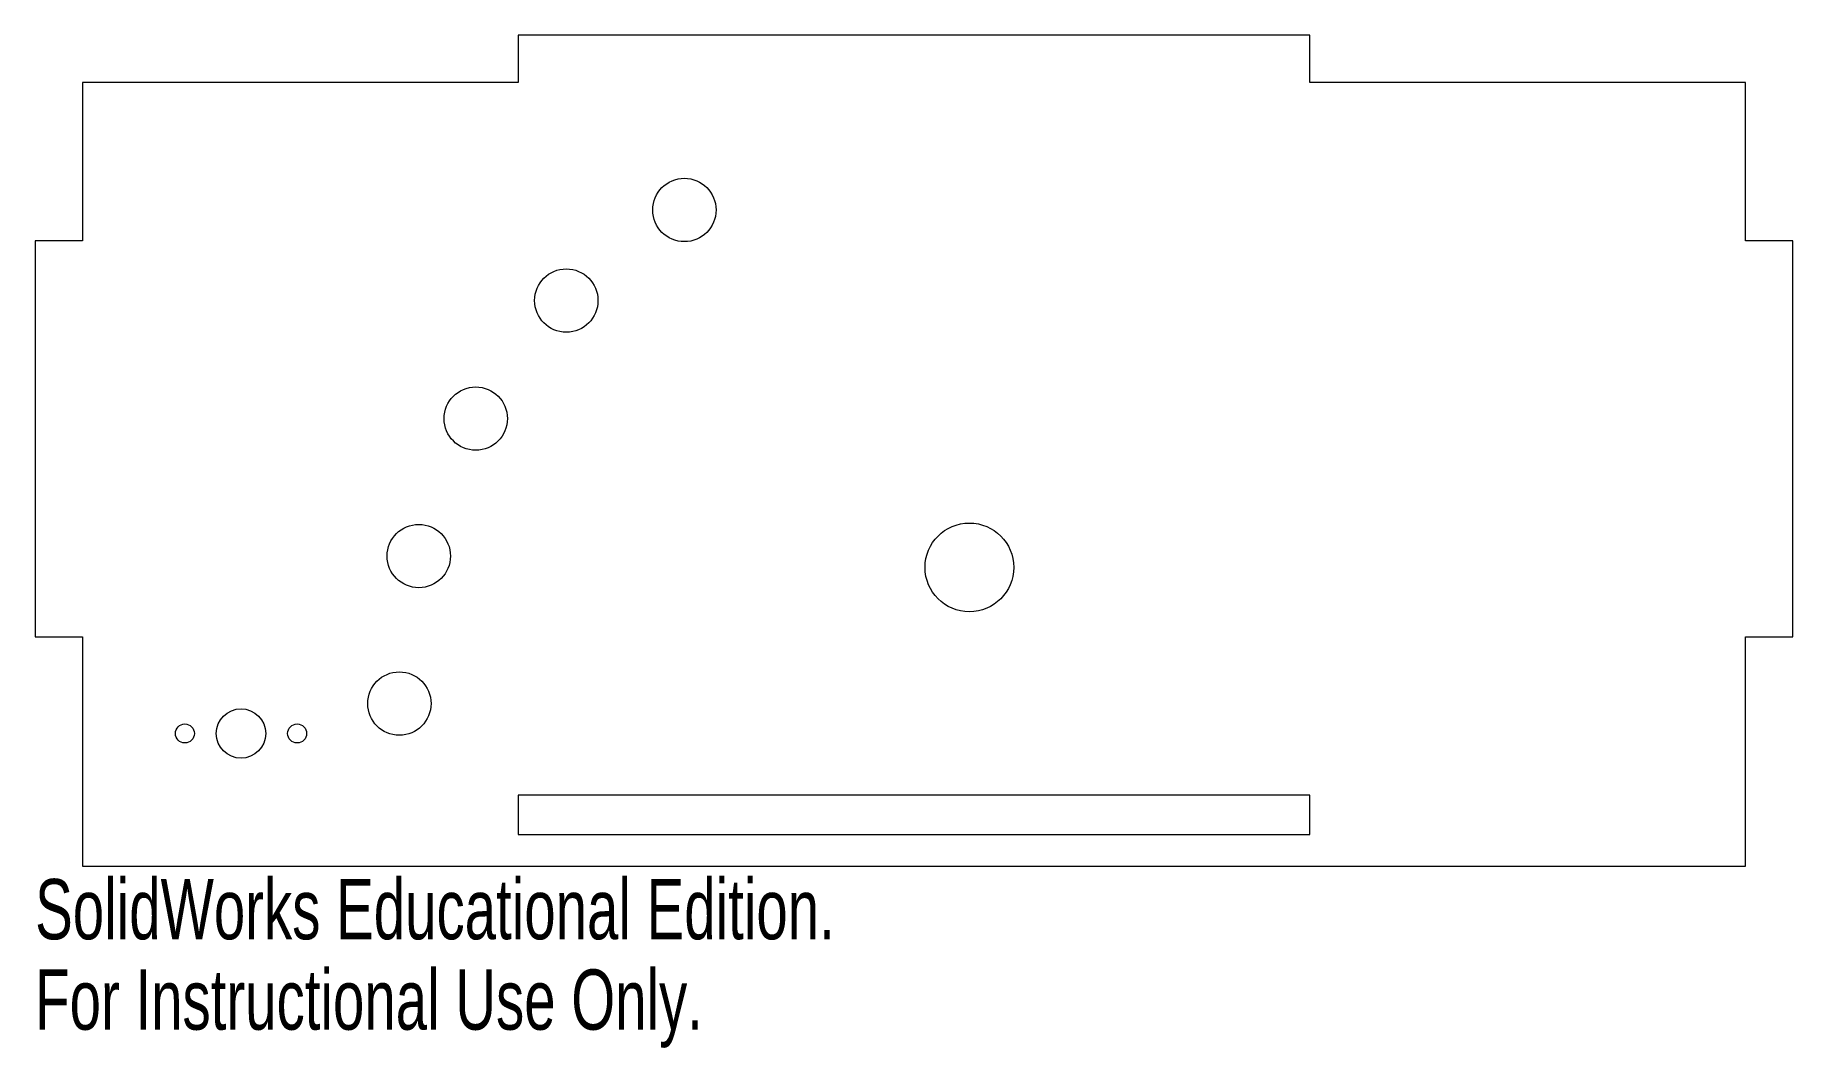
# Model space of a CAD drawing. Header units: inches. Extents: x -2.77 to 2.77, y -1.92 to 1.27.
import ezdxf

# ---------------------------------------------------------------- set-up
doc = ezdxf.new("R2010")
doc.units = ezdxf.units.IN
doc.header["$MEASUREMENT"] = 0
doc.styles.add('SLDTEXTSTYLE0', font='TXT', dxfattribs={"width": 0.7})

msp = doc.modelspace()

# ---------------------------------------------------------------- linework, layer by layer
at = {"color": 7, "linetype": 'Continuous', "lineweight": 15}
for p, q in [((-1.25, 1.275), (-1.25, 1.125)), ((1.25, 1.275), (-1.25, 1.275)), ((1.25, 1.125), (1.25, 1.275)), ((-1.25, 1.125), (-2.625, 1.125)), ((-2.625, 1.125), (-2.625, 0.625)), ((2.625, 1.125), (1.25, 1.125)), ((2.625, 0.625), (2.625, 1.125)), ((-2.775, 0.625), (-2.775, -0.625)), ((-2.625, 0.625), (-2.775, 0.625)), ((2.775, 0.625), (2.625, 0.625)), ((2.775, -0.625), (2.775, 0.625)), ((-2.775, -0.625), (-2.625, -0.625)), ((-2.625, -0.625), (-2.625, -1.35)), ((2.625, -0.625), (2.775, -0.625)), ((2.625, -1.35), (2.625, -0.625)), ((1.25, -1.125), (-1.25, -1.125)), ((-1.25, -1.125), (-1.25, -1.25)), ((1.25, -1.25), (1.25, -1.125)), ((-1.25, -1.25), (1.25, -1.25)), ((-2.625, -1.35), (2.625, -1.35))]:
    msp.add_line(p, q, dxfattribs=at)
for centre, radius in [((-0.725, 0.7228), 0.1), ((-1.0978, 0.4368), 0.1), ((-1.3838, 0.064), 0.1), ((-1.5637, -0.3701), 0.1), ((0.175, -0.406), 0.14), ((-1.625, -0.836), 0.1), ((-2.125, -0.9305), 0.078), ((-2.3022, -0.9305), 0.03), ((-1.9478, -0.9305), 0.03)]:
    msp.add_circle(centre, radius, dxfattribs=at)

# ---------------------------------------------------------------- texts
at = {"color": 7, "linetype": 'Continuous', "char_height": 0.1903, "attachment_point": 1, "style": 'SLDTEXTSTYLE0'}
for s, insert in [('SolidWorks Educational Edition.', (-2.775, -1.3901)), ('For Instructional Use Only.', (-2.775, -1.6756))]:
    msp.add_mtext(s, dxfattribs=dict(at, insert=insert))

doc.saveas('drawing.dxf')
